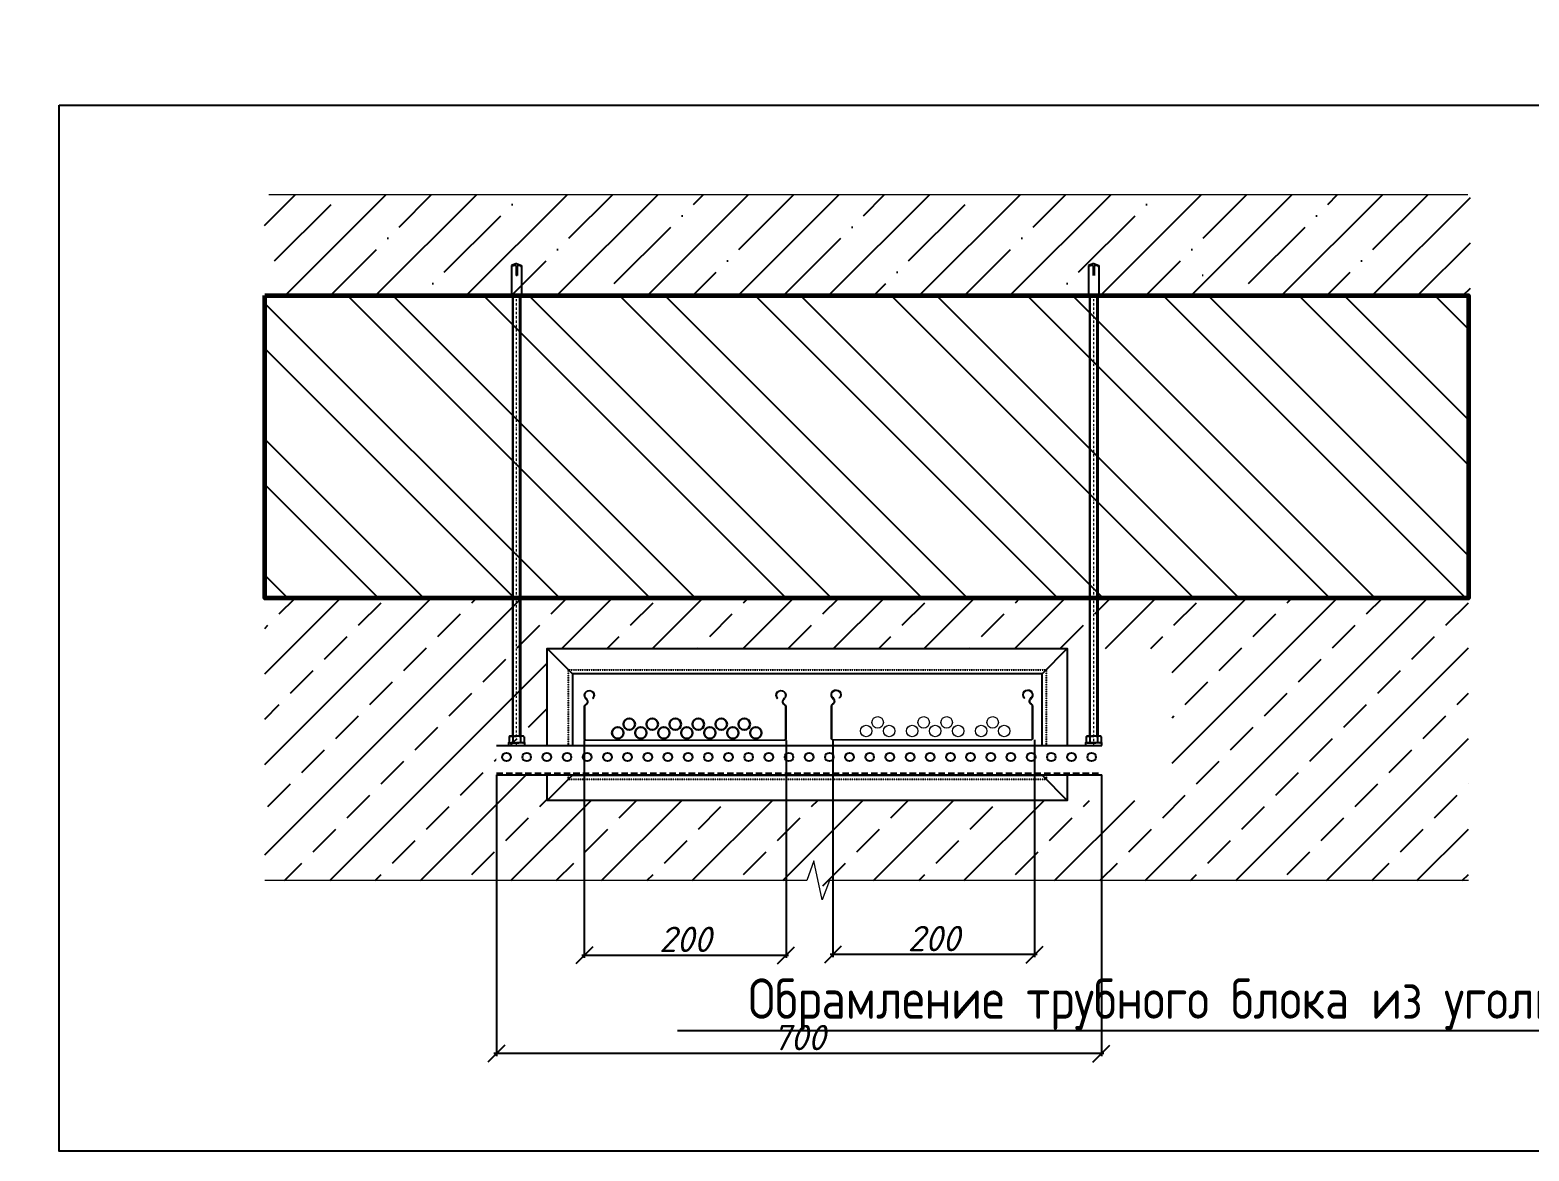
# Model space of a CAD drawing. Header units: millimetres. Extents: x -42533 to 645315, y 3457 to 82611.
# Drawn here: x 145161 to 154020, y 6101 to 12728 of the extents above; entities that cross this region are included whole.
import ezdxf
from ezdxf import colors
from ezdxf.entities.mleader import LeaderData, LeaderLine
from ezdxf.math import Vec2, Vec3

# ---------------------------------------------------------------- set-up
doc = ezdxf.new("R2010")
doc.units = ezdxf.units.MM
doc.set_wipeout_variables(frame=1)
for name, pattern in [('HIDDEN', [9.525, 6.35, -3.175]), ('ШТРИХОВАЯ', [0.75, 0.5, -0.25]), ('штрихпунктирная', [25.4, 12.7, -6.35, 0, -6.35])]:
    doc.linetypes.add(name, pattern=pattern)
for name, color, linetype in [('PDF _Геометрия', 7, 'Continuous'), ('Основная', 7, 'Continuous'), ('Тонкая', 7, 'Continuous'), ('ШАХТЫ_ДЛЯ_СВОДНИКА', 7, 'Continuous'), ('ЭОМ_Лотки рабочие', 5, 'Continuous'), ('ЭОМ_Размеры', 7, 'Continuous')]:
    doc.layers.add(name, color=color, linetype=linetype)
for name, color, linetype, lineweight in [('Ось', 140, 'штрихпунктирная', 15), ('СТЕНЫ', 7, 'Continuous', 9), ('ЭМ_кабеленесущие конструкции', 7, 'Continuous', 15), ('ЭОМ_Кабель Быт. розеток', 5, 'Continuous', 30), ('ЭОМ_Кабель Комп. розеток', 30, 'Continuous', 9)]:
    doc.layers.add(name, color=color, linetype=linetype, lineweight=lineweight)
doc.layers.add('ЭОМ_Освещение рабочее', color=7, linetype='Continuous', lineweight=9, true_color=0x312af4)
doc.styles.add('ISOCPEUR', font='isocpeur.ttf', dxfattribs={"width": 0.85, "height": 275})
doc.styles.add('MYSTYLE', font='isocpeur.ttf', dxfattribs={"oblique": 15})
doc.dimstyles.new('1', dxfattribs={"dimtxt": 35, "dimasz": 20, "dimexe": 15, "dimexo": 0.625, "dimgap": 20, "dimtad": 1, "dimdec": 0, "dimtxsty": 'MYSTYLE', "dimblk": 'OBLIQUE', "dimcen": 0, "dimdle": 15, "dimadec": 0, "dimazin": 0, "dimtfac": 1, "dimtdec": 0, "dimtmove": 0, "dimatfit": 3, "dimldrblk": 'OBLIQUE', "dimfxl": 1, "dimarcsym": 0})

# ---------------------------------------------------------------- blocks, each defined once
blk = doc.blocks.new('*U317')
blk.add_wipeout([(-7.5, 0.8), (-6.5, 0), (6.5, 0), (7.5, 0.8), (7.5, 6), (6.5, 6.8), (-6.5, 6.8), (-7.5, 6)])
for p, q in [((-7.5, 6), (-6.5, 6.8)), ((-7.5, 6), (-7.5, 0.8)), ((-7.5, 0.8), (-6.5, 0)), ((-6.5, 6.8), (-6.1, 6.8)), ((-6.5, 0), (-6.1, 0)), ((-6.1, 6.8), (0, 6.8)), ((-6.1, 0), (0, 0)), ((-3.8, 6), (-3.8, 0.8)), ((6.1, 6.8), (0, 6.8)), ((6.1, 0), (0, 0)), ((3.8, 6), (3.8, 0.8)), ((6.5, 6.8), (6.1, 6.8)), ((6.5, 0), (6.1, 0)), ((7.5, 6), (6.5, 6.8)), ((7.5, 0.8), (6.5, 0)), ((7.5, 6), (7.5, 0.8))]:
    blk.add_line(p, q)
for centre, radius, start, end in [((-6, 4.9), 1.9, 94.9499, 144.8587), ((-6, 1.9), 1.9, 215.1413, 265.0501), ((-6.4, 2.1), 4.68, 55.8533, 86.9299), ((-6.4, 4.7), 4.68, 273.0701, 304.1467), ((0.2, -3.2), 9.98, 90.9514, 113.1151), ((0.2, 10), 9.98, 246.8849, 269.0486), ((-0.2, -3.2), 9.98, 66.8849, 89.0486), ((-0.2, 10), 9.98, 270.9514, 293.1151), ((6.4, 2.1), 4.68, 93.0701, 124.1467), ((6.4, 4.7), 4.68, 235.8533, 266.9299), ((6, 4.9), 1.9, 35.1413, 85.0501), ((6, 1.9), 1.9, 274.9499, 324.8587)]:
    blk.add_arc(centre, radius, start, end)
blk = doc.blocks.new('*U318')
blk.add_wipeout([(600, -29), (600, 0), (0, 0), (0, -29)])
for p, q in [((0, 0), (600, 0)), ((0, -29), (600, -29))]:
    blk.add_line(p, q)
at = {"linetype": 'HIDDEN'}
blk.add_line((0, -27.5), (600, -27.5), dxfattribs=at)
for centre in [(10, -11.5), (30, -11.5), (50, -11.5), (70, -11.5), (90, -11.5), (110, -11.5), (130, -11.5), (150, -11.5), (170, -11.5), (190, -11.5), (210, -11.5), (230, -11.5), (250, -11.5), (270, -11.5), (290, -11.5), (310, -11.5), (330, -11.5), (350, -11.5), (370, -11.5), (390, -11.5), (410, -11.5), (430, -11.5), (450, -11.5), (470, -11.5), (490, -11.5), (510, -11.5), (530, -11.5), (550, -11.5), (570, -11.5), (590, -11.5)]:
    blk.add_circle(centre, 4.25)
blk = doc.blocks.new('_Dot')
at = {"color": 0, "linetype": 'ByBlock', "lineweight": -2}
blk.add_line((-0.5, 0), (-1, 0), dxfattribs=at)
at = {"color": 0, "linetype": 'ByBlock', "const_width": 0.5}
blk.add_lwpolyline([(-0.25, 0, 1), (0.25, 0, 1)], format="xyb", close=True, dxfattribs=at)
blk = doc.blocks.new('_Oblique')
at = {"color": 0, "linetype": 'ByBlock', "lineweight": -2}
blk.add_line((-0.5, -0.5), (0.5, 0.5), dxfattribs=at)
blk = doc.blocks.new('*D756')
at = {"layer": 'Defpoints', "color": 0, "transparency": 16777216}
for p in [(147917.7, 8325.6), (151493.1, 8325.6), (147917.7, 6676.5)]:
    blk.add_point(p, dxfattribs=at)
at = {"layer": 'ЭОМ_Размеры', "color": 0, "lineweight": -2, "transparency": 16777216}
for p, q in [((147917.7, 8325), (147917.7, 6661.5)), ((151493.1, 8325), (151493.1, 6661.5)), ((151508.1, 6676.5), (147902.7, 6676.5))]:
    blk.add_line(p, q, dxfattribs=at)
at = {"layer": 'ЭОМ_Размеры', "color": 0, "lineweight": -2, "transparency": 16777216, "xscale": 100, "yscale": 100, "zscale": 100, "rotation": 180}
blk.add_blockref('_Oblique', (147917.7, 6676.5), dxfattribs=at)
at = {"layer": 'ЭОМ_Размеры', "color": 0, "lineweight": -2, "transparency": 16777216, "xscale": 100, "yscale": 100, "zscale": 100}
blk.add_blockref('_Oblique', (151493.1, 6676.5), dxfattribs=at)
at = {"layer": 'ЭОМ_Размеры', "color": 0, "transparency": 16777216, "insert": (149705.4, 6771.5), "char_height": 150, "attachment_point": 5, "style": 'MYSTYLE'}
blk.add_mtext('700', dxfattribs=at)
blk = doc.blocks.new('*D758')
at = {"layer": 'Defpoints', "color": 0, "transparency": 16777216}
for p in [(148436.9, 8528.1), (149629.3, 8528.1), (148436.9, 7257.1)]:
    blk.add_point(p, dxfattribs=at)
at = {"layer": 'ЭОМ_Размеры', "color": 0, "lineweight": -2, "transparency": 16777216}
for p, q in [((148436.9, 8527.5), (148436.9, 7242.1)), ((149629.3, 8527.5), (149629.3, 7242.1)), ((149644.3, 7257.1), (148421.9, 7257.1))]:
    blk.add_line(p, q, dxfattribs=at)
at = {"layer": 'ЭОМ_Размеры', "color": 0, "lineweight": -2, "transparency": 16777216, "xscale": 100, "yscale": 100, "zscale": 100, "rotation": 180}
blk.add_blockref('_Oblique', (148436.9, 7257.1), dxfattribs=at)
at = {"layer": 'ЭОМ_Размеры', "color": 0, "lineweight": -2, "transparency": 16777216, "xscale": 100, "yscale": 100, "zscale": 100}
blk.add_blockref('_Oblique', (149629.3, 7257.1), dxfattribs=at)
at = {"layer": 'ЭОМ_Размеры', "color": 0, "transparency": 16777216, "insert": (149033.1, 7352.1), "char_height": 150, "attachment_point": 5, "style": 'MYSTYLE'}
blk.add_mtext('200', dxfattribs=at)
blk = doc.blocks.new('*D759')
at = {"layer": 'Defpoints', "color": 0, "transparency": 16777216}
for p in [(149905.6, 8532.7), (151098, 8532.7), (149905.6, 7261.7)]:
    blk.add_point(p, dxfattribs=at)
at = {"layer": 'ЭОМ_Размеры', "color": 0, "lineweight": -2, "transparency": 16777216}
for p, q in [((149905.6, 8532.1), (149905.6, 7246.7)), ((151098, 8532.1), (151098, 7246.7)), ((151113, 7261.7), (149890.6, 7261.7))]:
    blk.add_line(p, q, dxfattribs=at)
at = {"layer": 'ЭОМ_Размеры', "color": 0, "lineweight": -2, "transparency": 16777216, "xscale": 100, "yscale": 100, "zscale": 100, "rotation": 180}
blk.add_blockref('_Oblique', (149905.6, 7261.7), dxfattribs=at)
at = {"layer": 'ЭОМ_Размеры', "color": 0, "lineweight": -2, "transparency": 16777216, "xscale": 100, "yscale": 100, "zscale": 100}
blk.add_blockref('_Oblique', (151098, 7261.7), dxfattribs=at)
at = {"layer": 'ЭОМ_Размеры', "color": 0, "transparency": 16777216, "insert": (150501.8, 7356.7), "char_height": 150, "attachment_point": 5, "style": 'MYSTYLE'}
blk.add_mtext('200', dxfattribs=at)
blk = doc.blocks.new('*U316')
at = {"color": 0, "linetype": 'ByBlock', "lineweight": -2}
for p, q in [((-100, 33.7), (-100, 1.5)), ((-99.3, 1.5), (-99.3, 33.7)), ((-99, 41.9), (-97.7, 40.4)), ((-97.2, 40.8), (-98.4, 42.4)), ((-92, 41.9), (-91.5, 41.4)), ((91.5, 41.4), (92, 41.9)), ((98.4, 42.4), (97.2, 40.8)), ((97.7, 40.4), (99, 41.9)), ((99.3, 33.7), (99.3, 1.5)), ((100, 1.5), (100, 33.7)), ((98.5, 0.7), (-98.5, 0.7)), ((-98.5, 0), (98.5, 0))]:
    blk.add_line(p, q, dxfattribs=at)
for centre, radius, start, end in [((-95, 45), 5, 314.427, 217.7596), ((-95, 45), 4.3, 314.427, 217.7596), ((95, 45), 5, 322.2404, 225.573), ((95, 45), 4.3, 322.2404, 225.573), ((-97.5, 33.7), 2.5, 118.2115, 180), ((-97.5, 33.7), 1.8, 118.2115, 180), ((-100.1, 38.5), 3, 298.2115, 37.7596), ((-100.1, 38.5), 3.7, 298.2115, 37.7596), ((100.1, 38.5), 3.7, 142.2404, 241.7885), ((100.1, 38.5), 3, 142.2404, 241.7885), ((97.5, 33.7), 1.8, 0, 61.7885), ((97.5, 33.7), 2.5, 0, 61.7885), ((-98.5, 1.5), 1.5, 180, 270), ((-98.5, 1.5), 0.8, 180, 270), ((98.5, 1.5), 0.8, 270, 0), ((98.5, 1.5), 1.5, 270, 0)]:
    blk.add_arc(centre, radius, start, end, dxfattribs=at)

msp = doc.modelspace()

# ---------------------------------------------------------------- hatches: boundary and pattern name
at = {"transparency": 33554610}
h = msp.add_hatch(dxfattribs=at)
h.set_pattern_fill('ANSI35', color=252, scale=59.620204)
h.set_pattern_definition([(45, (-561065.5, -321257.76), (-267.70235, 267.70235), []), (45, (-560797.78, -321257.76), (-267.70235, 267.70235), [473.23537, -94.64707, 0, -94.64707])])
h.paths.add_polyline_path([(153673.5, 11157.7), (153673.5, 11755.6), (146547.9, 11755.6), (146547.9, 11157.7)])
h = msp.add_hatch()
h.set_pattern_fill('ANSI32', color=256, scale=59.620204, angle=90)
h.set_pattern_definition([(135, (-561068.6, -314334.85), (-401.55353, -401.55353), []), (135, (-561068.6, -314067.15), (-401.55353, -401.55353), [])])
h.paths.add_polyline_path([(153662.3, 9369.1), (153662.3, 11157.7), (146548.7, 11157.7), (146548.7, 9369.1)])

# ---------------------------------------------------------------- linework, layer by layer
at = {"color": 5}
for points in [[(148217.3, 9071), (151291, 9071), (151142, 8922), (148366.4, 8922)], [(148366.4, 8922), (148366.4, 8322.8), (148217.3, 8173.8), (148217.3, 9071)], [(151291, 9071), (151291, 8173.8), (151142, 8322.8), (151142, 8922)], [(148366.4, 8322.8), (151142, 8322.8), (151291, 8173.8), (148217.3, 8173.8)]]:
    msp.add_lwpolyline(points, close=True, dxfattribs=at)
at = {"color": 5, "linetype": 'ШТРИХОВАЯ', "ltscale": 0.2}
for points in [[(148342.5, 8945.8), (151165.8, 8945.8)], [(148342.5, 8945.8), (148342.5, 8299)], [(151165.8, 8945.8), (151165.8, 8299)], [(148342.5, 8299), (151165.8, 8299)]]:
    msp.add_lwpolyline(points, dxfattribs=at)
at = {"layer": 'PDF _Геометрия', "lineweight": 13}
msp.add_lwpolyline([(153662.3, 7699.8), (149885.2, 7699.8), (149842.6, 7586.2), (149793.7, 7816.5), (149751.1, 7699.8), (146548.7, 7699.8)], dxfattribs=at)
at = {"layer": 'Основная'}
for p, q in [((148007.2, 11330.5), (148007.2, 11157.6)), ((148013.1, 11330.5), (148007.2, 11330.5)), ((148034, 11336.4), (148013.1, 11336.4)), ((148013.1, 11336.4), (148013.1, 11330.5)), ((148034, 11336.4), (148034, 11276.8)), ((148039.9, 11276.8), (148034, 11276.8)), ((148060.8, 11336.4), (148039.9, 11336.4)), ((148039.9, 11336.4), (148039.9, 11276.8)), ((148060.8, 11336.4), (148060.8, 11330.5)), ((148066.8, 11330.5), (148060.8, 11330.5)), ((148066.8, 11330.5), (148066.8, 11157.6)), ((151417.4, 11330.5), (151417.4, 11157.6)), ((151423.4, 11330.5), (151417.4, 11330.5)), ((151444.3, 11336.4), (151423.4, 11336.4)), ((151423.4, 11336.4), (151423.4, 11330.5)), ((151444.3, 11336.4), (151444.3, 11276.8)), ((151471.1, 11336.4), (151450.2, 11336.4)), ((151450.2, 11336.4), (151450.2, 11276.8)), ((151471.1, 11336.4), (151471.1, 11330.5)), ((151477, 11330.5), (151471.1, 11330.5)), ((151477, 11330.5), (151477, 11157.6)), ((152094.1, 11276.8), (152088.2, 11276.8)), ((148013.1, 11157.7), (148013.1, 8554)), ((148060.8, 11157.7), (148060.8, 8554))]:
    msp.add_line(p, q, dxfattribs=at)
at = {"layer": 'Основная', "ltscale": 75}
msp.add_lwpolyline([(148084.7, 8498.5), (148084.7, 8513.4), (147989.3, 8513.4), (147989.3, 8498.5)], dxfattribs=at)
at = {"layer": 'Ось'}
msp.add_line((148037, 8498.5), (148037, 11157.7), dxfattribs=at)
at = {"layer": 'СТЕНЫ'}
for p, q in [((146572.8, 11755.3), (153658.6, 11755.3)), ((148117.9, 11157.6), (152010.2, 11157.9))]:
    msp.add_line(p, q, dxfattribs=at)
at = {"layer": 'Тонкая'}
for p, q in [((148037, 11348.4), (148007.2, 11336.4)), ((148037, 11348.4), (148066.8, 11336.4)), ((151447.2, 11348.4), (151417.4, 11336.4)), ((151447.2, 11348.4), (151477, 11336.4)), ((148007.2, 11336.4), (148007.2, 11330.5)), ((148066.8, 11336.4), (148066.8, 11330.5)), ((151417.4, 11336.4), (151417.4, 11330.5)), ((151477, 11336.4), (151477, 11330.5)), ((148017.1, 8554), (148017.1, 11157.7)), ((148056.8, 8554), (148056.8, 11157.7))]:
    msp.add_line(p, q, dxfattribs=at)
at = {"layer": 'ШАХТЫ_ДЛЯ_СВОДНИКА', "color": 18, "lineweight": 60, "true_color": 0x000000}
msp.add_lwpolyline([(146548.7, 11157.7), (153662.3, 11157.7), (153662.3, 9369.1), (146548.7, 9369.1)], close=True, dxfattribs=at)
at = {"layer": 'ЭОМ_Кабель Быт. розеток', "color": 5}
for centre in [(148702.7, 8624), (148838.6, 8624), (148974.6, 8624), (149110.5, 8624), (149246.4, 8624), (149382.4, 8624)]:
    msp.add_circle(centre, 34, dxfattribs=at)
at = {"layer": 'ЭОМ_Кабель Комп. розеток', "color": 1}
for centre in [(150102.8, 8583.9), (150170.8, 8634.8), (150238.7, 8583.9), (150374.7, 8583.9), (150442.6, 8634.8), (150510.6, 8583.9), (150510.6, 8583.9), (150578.6, 8634.8), (150646.5, 8583.9), (150782.5, 8583.9), (150850.4, 8634.8), (150918.4, 8583.9)]:
    msp.add_circle(centre, 34, dxfattribs=at)

# ---------------------------------------------------------------- block references
at = {"layer": 'Основная', "ltscale": 6.666667, "xscale": 5.962020415049804, "yscale": 5.962020415049804, "zscale": 5.962020415049804}
msp.add_blockref('*U317', (151447.2, 8513.4), dxfattribs=at)

# ---------------------------------------------------------------- leaders
at = {"layer": 'ЭМ_кабеленесущие конструкции', "lineweight": 5}
ml = msp.add_multileader_mtext('Standard', dxfattribs=at)
ml.set_content('Мастика огнеупорная\\Pдля заделки щелей между перекрытием и трубой ВГП', color=256, style='ISOCPEUR')
ml.set_leader_properties()
ml.set_arrow_properties(name='DOT')
ml.build(insert=Vec2(0, 0))
ml.multileader.update_dxf_attribs({"text_left_attachment_type": 6, "text_right_attachment_type": 6, "dogleg_length": 0.00122, "arrow_head_size": 48.9, "scale": 10})
ctx = ml.context
ctx.base_point, ctx.scale, ctx.char_height, ctx.arrow_head_size, ctx.landing_gap_size, ctx.plane_origin = Vec3(172127.4, 12337.7), 10, 195.708, 48.9, 97.9, Vec3(179604.8, 15700.7)
ctx.left_attachment, ctx.right_attachment, ctx.text_align_type = 6, 6, 2
notes = []
notes.append((ctx, [(1, (1, 1, 0), (175167.8, 12337.7), (-1, 0), 0.0597, [(2, [(176041.3, 12703.8)], 0, [])])]))
ctx.mtext.insert, ctx.mtext.width, ctx.mtext.defined_height, ctx.mtext.alignment, ctx.mtext.flow_direction = Vec3(175069.9, 12592.1), 4017.395, 193, 3, 5
ml = msp.add_multileader_mtext('Standard', dxfattribs=at)
ml.set_content('Обрамление трубного блока из уголка 25х25х4 ГОСТ 8509-93', color=256, style='ISOCPEUR')
ml.set_leader_properties()
ml.set_arrow_properties(name='DOT')
ml.build(insert=Vec2(0, 0))
ml.multileader.update_dxf_attribs({"text_left_attachment_type": 6, "text_right_attachment_type": 6, "dogleg_length": 0.00122, "arrow_head_size": 48.9, "scale": 10})
ctx = ml.context
ctx.base_point, ctx.scale, ctx.char_height, ctx.arrow_head_size, ctx.landing_gap_size, ctx.plane_origin = Vec3(170084.5, 6512.4), 10, 195.708, 48.9, 97.9, Vec3(173921.2, 7237.6)
ctx.left_attachment, ctx.right_attachment, ctx.text_align_type = 6, 6, 2
notes.append((ctx, [(1, (1, 1, 0), (174462.1, 6512.4), (-1, 0), 97.9, [(2, [(176685.9, 7343.9), (176005.8, 7553.1)], 0, [])])]))
ctx.mtext.insert, ctx.mtext.width, ctx.mtext.defined_height, ctx.mtext.alignment, ctx.mtext.flow_direction = Vec3(174266.3, 6766.8), 4196.374, 525.7, 3, 5
for ctx, leaders in notes:
    for number, flags, end, landing, length, lines in leaders:
        leader = LeaderData()
        leader.index, (leader.has_last_leader_line, leader.has_dogleg_vector, leader.attachment_direction) = number, flags
        leader.last_leader_point, leader.dogleg_vector, leader.dogleg_length = Vec3(end), Vec3(landing), length
        for number, points, colour, breaks in lines:
            line = LeaderLine()
            line.index, line.vertices, line.color, line.breaks = number, Vec3.list(points), colors.encode_raw_color(colour), breaks
            leader.lines.append(line)
        ctx.leaders.append(leader)

# ---------------------------------------------------------------- next in the draw order: linework, layer by layer
at = {"layer": 'Основная'}
for p, q in [((151423.4, 11157.7), (151423.4, 8554)), ((151471.1, 11157.7), (151471.1, 8554))]:
    msp.add_line(p, q, dxfattribs=at)
at = {"layer": 'Основная', "ltscale": 75}
msp.add_lwpolyline([(151494.9, 8498.5), (151494.9, 8513.4), (151399.5, 8513.4), (151399.5, 8498.5)], dxfattribs=at)
at = {"layer": 'Ось'}
msp.add_line((151447.2, 8498.5), (151447.2, 11157.7), dxfattribs=at)
at = {"layer": 'Тонкая'}
for p, q in [((151427.4, 8554), (151427.4, 11157.7)), ((151467.1, 8554), (151467.1, 11157.7))]:
    msp.add_line(p, q, dxfattribs=at)

# ---------------------------------------------------------------- next in the draw order: block references
at = {"layer": 'Основная', "ltscale": 6.666667, "xscale": 5.962020415049804, "yscale": 5.962020415049804, "zscale": 5.962020415049804}
msp.add_blockref('*U317', (148037, 8513.4), dxfattribs=at)

# ---------------------------------------------------------------- next in the draw order: hatches: boundary and pattern name
h = msp.add_hatch()
h.set_pattern_fill('ANSI33', color=256, scale=59.620204)
h.set_pattern_definition([(45, (-577835.03, -321404.04), (-267.70235, 267.70235), []), (45, (-577567.33, -321404.04), (-267.70235, 267.70235), [189.29415, -94.64707])])
h.paths.add_polyline_path([(153615.8, 11038.5), (146512.3, 11038.5)])
h.paths.add_polyline_path([(153662.3, 9369.1), (146548.7, 9369.1), (146548.7, 7699.8), (149751.1, 7699.8), (149793.7, 7816.5), (149842.6, 7586.2), (149885.2, 7699.8), (153662.3, 7699.8)])
h.paths.add_polyline_path([(151910.8, 8173.8), (151562, 8173.8), (148566.1, 8173.8), (148217.3, 8173.8), (148217.3, 9071), (148566.1, 9071), (151562, 9071), (151910.8, 9071)], flags=16)
edge = h.paths.add_edge_path(flags=0)
edge.add_arc((151462.1, 8422.7), 99.9, 0, 90, ccw=False)
edge.add_arc((151462.1, 8422.7), 99.9, -180, 0, ccw=False)
edge.add_arc((151262.4, 8422.7), 99.9, -180, 0, ccw=False)
edge.add_arc((151062.7, 8422.7), 99.9, -180, 0, ccw=False)
edge.add_arc((150863, 8422.7), 99.9, -180, 0, ccw=False)
edge.add_arc((150663.2, 8422.7), 99.9, -180, 0, ccw=False)
edge.add_arc((150463.5, 8422.7), 99.9, -180, 0, ccw=False)
edge.add_arc((150263.8, 8422.7), 99.9, -180, 0, ccw=False)
edge.add_arc((150064, 8422.7), 99.9, -180, 0, ccw=False)
edge.add_arc((149864.3, 8422.7), 99.9, -180, 0, ccw=False)
edge.add_arc((149664.6, 8422.7), 99.9, -180, 0, ccw=False)
edge.add_arc((149464.9, 8422.7), 99.9, -180, 0, ccw=False)
edge.add_arc((149265.1, 8422.7), 99.9, -180, 0, ccw=False)
edge.add_arc((149065.4, 8422.7), 99.9, -180, 0, ccw=False)
edge.add_arc((148865.7, 8422.7), 99.9, -180, 0, ccw=False)
edge.add_arc((148666, 8422.7), 99.9, -180, 0, ccw=False)
edge.add_arc((148666, 8422.7), 99.9, 90, 180, ccw=False)
edge.add_arc((148666, 8622.4), 99.9, 180, 270, ccw=False)
edge.add_arc((148666, 8622.4), 99.9, 90, 180, ccw=False)
edge.add_arc((148666, 8822.1), 99.9, 180, 270, ccw=False)
edge.add_arc((148666, 8822.1), 99.9, 0, 180, ccw=False)
edge.add_arc((148865.7, 8822.1), 99.9, 0, 180, ccw=False)
edge.add_arc((149065.4, 8822.1), 99.9, 0, 180, ccw=False)
edge.add_arc((149265.1, 8822.1), 99.9, 0, 180, ccw=False)
edge.add_arc((149464.9, 8822.1), 99.9, 0, 180, ccw=False)
edge.add_arc((149664.6, 8822.1), 99.9, 0, 180, ccw=False)
edge.add_arc((149864.3, 8822.1), 99.9, 0, 180, ccw=False)
edge.add_arc((150064, 8822.1), 99.9, 0, 180, ccw=False)
edge.add_arc((150263.8, 8822.1), 99.9, 0, 180, ccw=False)
edge.add_arc((150463.5, 8822.1), 99.9, 0, 180, ccw=False)
edge.add_arc((150663.2, 8822.1), 99.9, 0, 180, ccw=False)
edge.add_arc((150863, 8822.1), 99.9, 0, 180, ccw=False)
edge.add_arc((151062.7, 8822.1), 99.9, 0, 180, ccw=False)
edge.add_arc((151262.4, 8822.1), 99.9, 0, 180, ccw=False)
edge.add_arc((151462.1, 8822.1), 99.9, 0, 180, ccw=False)
edge.add_arc((151462.1, 8822.1), 99.9, -90, 0, ccw=False)
edge.add_arc((151462.1, 8622.4), 99.9, 0, 90, ccw=False)
edge.add_arc((151462.1, 8622.4), 99.9, -90, 0, ccw=False)
edge = h.paths.add_edge_path(flags=0)
edge.add_arc((151462.1, 8622.4), 74.5, 0, 360)
edge = h.paths.add_edge_path(flags=0)
edge.add_arc((151462.1, 8422.7), 74.5, 0, 360)
edge = h.paths.add_edge_path(flags=0)
edge.add_arc((151462.1, 8822.1), 74.5, 0, 360)
edge = h.paths.add_edge_path(flags=0)
edge.add_arc((151062.7, 8622.4), 99.9, -180, 0, ccw=False)
edge.add_arc((150863, 8622.4), 99.9, -180, 0, ccw=False)
edge.add_arc((150663.2, 8622.4), 99.9, -180, 0, ccw=False)
edge.add_arc((150463.5, 8622.4), 99.9, -180, 0, ccw=False)
edge.add_arc((150263.8, 8622.4), 99.9, -180, 0, ccw=False)
edge.add_arc((150064, 8622.4), 99.9, -180, 0, ccw=False)
edge.add_arc((149864.3, 8622.4), 99.9, -180, 0, ccw=False)
edge.add_arc((149664.6, 8622.4), 99.9, -180, 0, ccw=False)
edge.add_arc((149464.9, 8622.4), 99.9, -180, 0, ccw=False)
edge.add_arc((149265.1, 8622.4), 99.9, -180, 0, ccw=False)
edge.add_arc((149065.4, 8622.4), 99.9, -180, 0, ccw=False)
edge.add_arc((148865.7, 8622.4), 99.9, -180, 0, ccw=False)
edge.add_arc((148865.7, 8622.4), 99.9, 0, 180, ccw=False)
edge.add_arc((149065.4, 8622.4), 99.9, 0, 180, ccw=False)
edge.add_arc((149265.1, 8622.4), 99.9, 0, 180, ccw=False)
edge.add_arc((149464.9, 8622.4), 99.9, 0, 180, ccw=False)
edge.add_arc((149664.6, 8622.4), 99.9, 0, 180, ccw=False)
edge.add_arc((149864.3, 8622.4), 99.9, 0, 180, ccw=False)
edge.add_arc((150064, 8622.4), 99.9, 0, 180, ccw=False)
edge.add_arc((150263.8, 8622.4), 99.9, 0, 180, ccw=False)
edge.add_arc((150463.5, 8622.4), 99.9, 0, 180, ccw=False)
edge.add_arc((150663.2, 8622.4), 99.9, 0, 180, ccw=False)
edge.add_arc((150863, 8622.4), 99.9, 0, 180, ccw=False)
edge.add_arc((151062.7, 8622.4), 99.9, 0, 180, ccw=False)
edge.add_arc((151262.4, 8622.4), 99.9, 0, 180, ccw=False)
edge.add_arc((151262.4, 8622.4), 99.9, -180, 0, ccw=False)
edge = h.paths.add_edge_path(flags=0)
edge.add_arc((151262.4, 8622.4), 74.5, 0, 360)
edge = h.paths.add_edge_path(flags=0)
edge.add_arc((151262.4, 8422.7), 74.5, 0, 360)
edge = h.paths.add_edge_path(flags=0)
edge.add_arc((151262.4, 8822.1), 74.5, 0, 360)
edge = h.paths.add_edge_path(flags=0)
edge.add_arc((151062.7, 8622.4), 74.5, 0, 360)
edge = h.paths.add_edge_path(flags=0)
edge.add_arc((151062.7, 8422.7), 74.5, 0, 360)
edge = h.paths.add_edge_path(flags=0)
edge.add_arc((151062.7, 8822.1), 74.5, 0, 360)
edge = h.paths.add_edge_path(flags=0)
edge.add_arc((150863, 8622.4), 74.5, 0, 360)
edge = h.paths.add_edge_path(flags=0)
edge.add_arc((150863, 8422.7), 74.5, 0, 360)
edge = h.paths.add_edge_path(flags=0)
edge.add_arc((150863, 8822.1), 74.5, 0, 360)
edge = h.paths.add_edge_path(flags=0)
edge.add_arc((150663.2, 8622.4), 74.5, 0, 360)
edge = h.paths.add_edge_path(flags=0)
edge.add_arc((150663.2, 8422.7), 74.5, 0, 360)
edge = h.paths.add_edge_path(flags=0)
edge.add_arc((150663.2, 8822.1), 74.5, 0, 360)
edge = h.paths.add_edge_path(flags=0)
edge.add_arc((150463.5, 8622.4), 74.5, 0, 360)
edge = h.paths.add_edge_path(flags=0)
edge.add_arc((150463.5, 8422.7), 74.5, 0, 360)
edge = h.paths.add_edge_path(flags=0)
edge.add_arc((150463.5, 8822.1), 74.5, 0, 360)
edge = h.paths.add_edge_path(flags=0)
edge.add_arc((150263.8, 8622.4), 74.5, 0, 360)
edge = h.paths.add_edge_path(flags=0)
edge.add_arc((150263.8, 8422.7), 74.5, 0, 360)
edge = h.paths.add_edge_path(flags=0)
edge.add_arc((150263.8, 8822.1), 74.5, 0, 360)
edge = h.paths.add_edge_path(flags=0)
edge.add_arc((150064, 8622.4), 74.5, 0, 360)
edge = h.paths.add_edge_path(flags=0)
edge.add_arc((150064, 8422.7), 74.5, 0, 360)
edge = h.paths.add_edge_path(flags=0)
edge.add_arc((150064, 8822.1), 74.5, 0, 360)
edge = h.paths.add_edge_path(flags=0)
edge.add_arc((149864.3, 8622.4), 74.5, 0, 360)
edge = h.paths.add_edge_path(flags=0)
edge.add_arc((149864.3, 8422.7), 74.5, 0, 360)
edge = h.paths.add_edge_path(flags=0)
edge.add_arc((149864.3, 8822.1), 74.5, 0, 360)
edge = h.paths.add_edge_path(flags=0)
edge.add_arc((149664.6, 8622.4), 74.5, 0, 360)
edge = h.paths.add_edge_path(flags=0)
edge.add_arc((149664.6, 8422.7), 74.5, 0, 360)
edge = h.paths.add_edge_path(flags=0)
edge.add_arc((149664.6, 8822.1), 74.5, 0, 360)
edge = h.paths.add_edge_path(flags=0)
edge.add_arc((149464.9, 8622.4), 74.5, 0, 360)
edge = h.paths.add_edge_path(flags=0)
edge.add_arc((149464.9, 8422.7), 74.5, 0, 360)
edge = h.paths.add_edge_path(flags=0)
edge.add_arc((149464.9, 8822.1), 74.5, 0, 360)
edge = h.paths.add_edge_path(flags=0)
edge.add_arc((149265.1, 8622.4), 74.5, 0, 360)
edge = h.paths.add_edge_path(flags=0)
edge.add_arc((149265.1, 8422.7), 74.5, 0, 360)
edge = h.paths.add_edge_path(flags=0)
edge.add_arc((149265.1, 8822.1), 74.5, 0, 360)
edge = h.paths.add_edge_path(flags=0)
edge.add_arc((149065.4, 8622.4), 74.5, 0, 360)
edge = h.paths.add_edge_path(flags=0)
edge.add_arc((149065.4, 8422.7), 74.5, 0, 360)
edge = h.paths.add_edge_path(flags=0)
edge.add_arc((149065.4, 8822.1), 74.5, 0, 360)
edge = h.paths.add_edge_path(flags=0)
edge.add_arc((148865.7, 8622.4), 74.5, 0, 360)
edge = h.paths.add_edge_path(flags=0)
edge.add_arc((148865.7, 8422.7), 74.5, 0, 360)
edge = h.paths.add_edge_path(flags=0)
edge.add_arc((148865.7, 8822.1), 74.5, 0, 360)
edge = h.paths.add_edge_path(flags=0)
edge.add_arc((148666, 8622.4), 74.5, 0, 360)
edge = h.paths.add_edge_path(flags=0)
edge.add_arc((148666, 8422.7), 74.5, 0, 360)
edge = h.paths.add_edge_path(flags=0)
edge.add_arc((148666, 8822.1), 74.5, 0, 360)
h.paths.add_polyline_path([(147955.5, 8452.7), (147917.3, 8484.9), (147975.6, 8561.2), (147727, 8462.3)], flags=16)
h.paths.add_polyline_path([(149991.5, 7910.6), (150029.9, 7892.5), (149990.2, 7932.9), (149955.3, 7933.1)], flags=16)

# ---------------------------------------------------------------- next in the draw order: block references
at = {"xscale": 5.962020415049804, "yscale": 5.962020415049804, "zscale": 5.962020415049804}
msp.add_blockref('*U318', (147917.7, 8498.5), dxfattribs=at)

# ---------------------------------------------------------------- next in the draw order: linework, layer by layer
at = {"layer": 'ЭОМ_Кабель Быт. розеток', "color": 5}
for centre in [(148634.7, 8573.1), (148770.7, 8573.1), (148906.6, 8573.1), (149042.5, 8573.1), (149042.5, 8573.1), (149178.5, 8573.1), (149314.4, 8573.1), (149450.3, 8573.1)]:
    msp.add_circle(centre, 34, dxfattribs=at)
at = {"layer": 'ЭОМ_Лотки рабочие', "color": 7}
msp.add_lwpolyline([(145332.8, 12282.8), (165554.5, 12282.8), (165554.5, 6100.6), (145332.8, 6100.6)], close=True, dxfattribs=at)

# ---------------------------------------------------------------- next in the draw order: block references
at = {"layer": 'ЭОМ_Освещение рабочее', "color": 5, "xscale": -5.962020415049804, "yscale": 5.962020415049804, "zscale": 5.962020415049804}
msp.add_blockref('*U316', (149033.1, 8527), dxfattribs=at)
at = {"layer": 'ЭОМ_Освещение рабочее', "color": 1, "xscale": -5.962020415049804, "yscale": 5.962020415049804, "zscale": 5.962020415049804}
msp.add_blockref('*U316', (150491.6, 8530.1), dxfattribs=at)

# ---------------------------------------------------------------- next in the draw order: dimensions: what is measured, and where the dimension line sits
at = {"layer": 'ЭОМ_Размеры'}
for base, p1, p2, picture, middle in [((148436.9, 7257.1), (149629.3, 8528.1), (148436.9, 8528.1), '*D758', (149033.1, 7257.1)), ((149905.6, 7261.7), (151098, 8532.7), (149905.6, 8532.7), '*D759', (150501.8, 7261.7))]:
    dim = msp.add_linear_dim(base=base, p1=p1, p2=p2, angle=180, text='200', dimstyle='1', override={"dimtxt": 150, "dimasz": 100}, dxfattribs=at)
    dim.commit()
    dim.dimension.update_dxf_attribs({"geometry": picture, "text_midpoint": middle, "dimtype": 160})
dim = msp.add_linear_dim(base=(147917.7, 6676.5), p1=(151493.1, 8325.6), p2=(147917.7, 8325.6), angle=180, text='700', dimstyle='1', override={"dimtxt": 150, "dimasz": 100}, dxfattribs=at)
dim.commit()
dim.dimension.update_dxf_attribs({"geometry": '*D756', "text_midpoint": (149705.4, 6771.5)})

# ---------------------------------------------------------------- next in the draw order: leaders
at = {"layer": 'ЭМ_кабеленесущие конструкции', "lineweight": 5}
ml = msp.add_multileader_mtext('Standard', dxfattribs=at)
ml.set_content('Обрамление трубного блока из уголка 25х25х4 ГОСТ 8509-93', color=256, style='ISOCPEUR')
ml.set_leader_properties()
ml.set_arrow_properties(name='DOT')
ml.build(insert=Vec2(0, 0))
ml.multileader.update_dxf_attribs({"text_left_attachment_type": 6, "text_right_attachment_type": 6, "dogleg_length": 0.00122, "arrow_head_size": 59.6, "scale": 10})
ctx = ml.context
ctx.base_point, ctx.scale, ctx.char_height, ctx.arrow_head_size, ctx.landing_gap_size, ctx.plane_origin = Vec3(153176, 6810.8), 10, 238.481, 59.6, 119.2, Vec3(156353.5, 8109.8)
ctx.left_attachment, ctx.right_attachment, ctx.text_align_type = 6, 6, 2
notes = []
notes.append((ctx, [(1, (1, 1, 0), (157517.1, 6810.8), (-1, 0), 119.3, [(2, [(159722.4, 8239.3), (158893.7, 8494.3)], 0, [])])]))
ctx.mtext.insert, ctx.mtext.width, ctx.mtext.defined_height, ctx.mtext.alignment, ctx.mtext.flow_direction = Vec3(157278.5, 7120.8), 4793.504, 661.5, 3, 5
for ctx, leaders in notes:
    for number, flags, end, landing, length, lines in leaders:
        leader = LeaderData()
        leader.index, (leader.has_last_leader_line, leader.has_dogleg_vector, leader.attachment_direction) = number, flags
        leader.last_leader_point, leader.dogleg_vector, leader.dogleg_length = Vec3(end), Vec3(landing), length
        for number, points, colour, breaks in lines:
            line = LeaderLine()
            line.index, line.vertices, line.color, line.breaks = number, Vec3.list(points), colors.encode_raw_color(colour), breaks
            leader.lines.append(line)
        ctx.leaders.append(leader)

doc.saveas('drawing.dxf')
